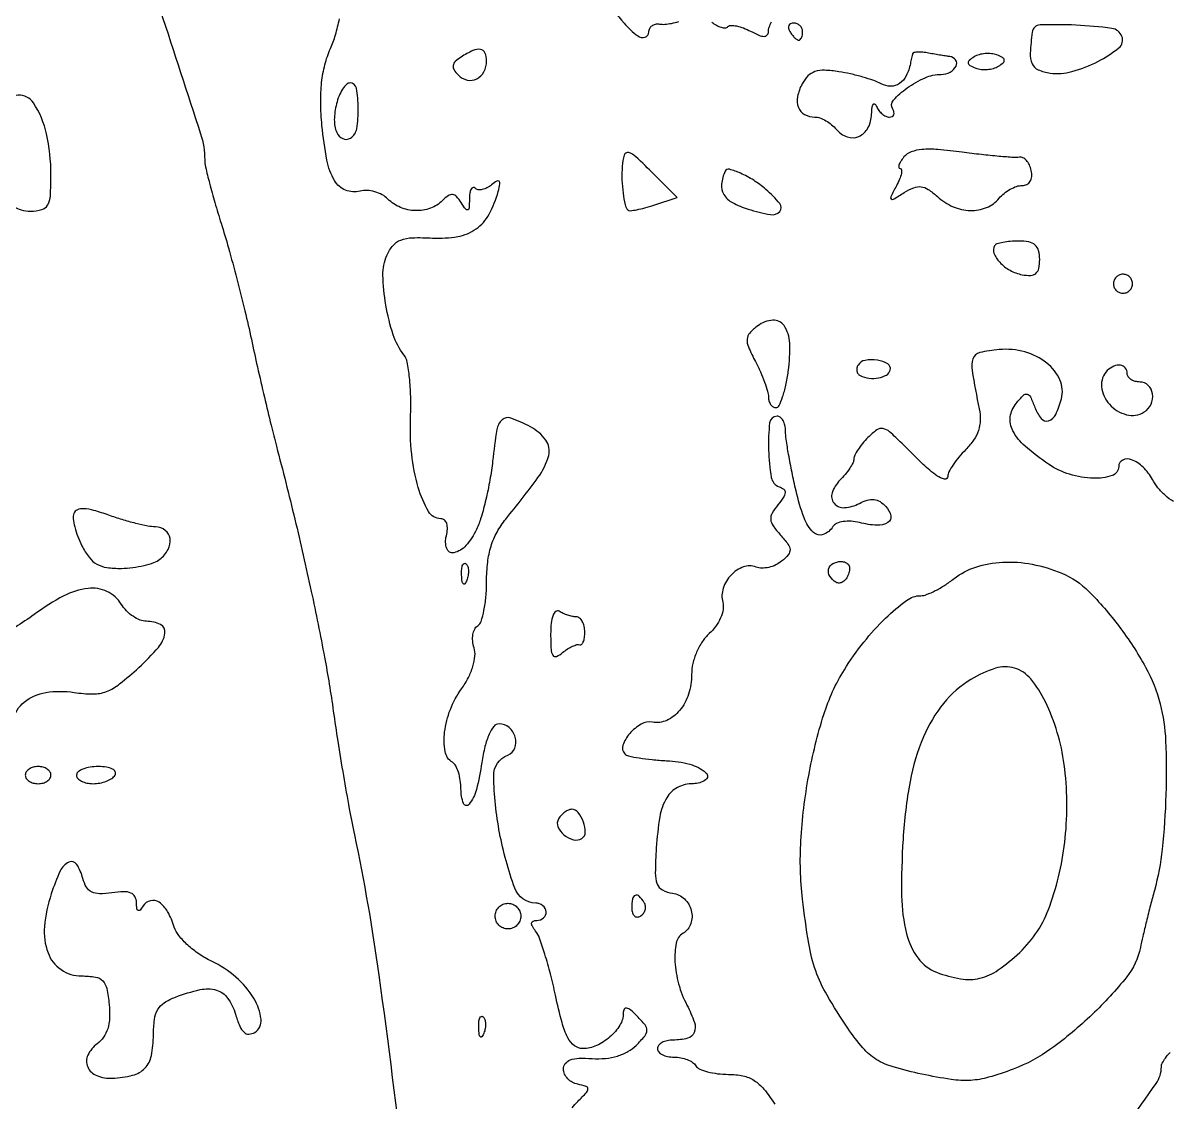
# Model space of a CAD drawing. Extents: x 0 to 5034, y 0 to 2560.
# Drawn here: x 2856.7 to 2990.8, y 1591.7 to 1718 of the extents above; entities that cross this region are included whole.
import ezdxf

# ---------------------------------------------------------------- set-up
doc = ezdxf.new("R2010")
doc.units = 0

msp = doc.modelspace()

# ---------------------------------------------------------------- linework, layer by layer
for points in [[(3026.050419, 1738.781505, -0.000156), (2967.621354, 1739.481631, -0.000216)], [(2872.819122, 1719.422993, -0.00166), (2877.523486, 1705.022498, -0.078267), (2878, 1701.996988, 0.057362), (2878.096144, 1701.161706, 0.00608), (2878.565219, 1699.256107, 0.007444), (2879.18732, 1696.994279, 0.005914), (2879.92415, 1694.570496, -0.008639), (2880.776817, 1691.709735, -0.004374), (2881.756573, 1688.080083, -0.004343), (2882.703037, 1684.314019, -0.006458), (2883.460187, 1681, 0.002663), (2884.174035, 1677.76255, 0.002046), (2884.986902, 1674.234375, 0.002068), (2885.774326, 1670.940732, 0.004917), (2886.394011, 1668.5, -0.00567), (2888.55466, 1659.935846, -0.006032), (2890.47437, 1651.498976, -0.006432), (2892.027185, 1643.791257, -0.011964), (2893.055439, 1637.5, 0.004648), (2893.580498, 1633.963174, 0.003144), (2894.241887, 1629.940625, 0.003167), (2894.93024, 1626.060599, 0.006309), (2895.533258, 1623, -0.017502), (2898.383227, 1606.608889, -0.005964), (2901.400664, 1582.638422, -0.005866)], [(2924.643484, 1720.944876, 0.011424), (2927.087912, 1717.986767, 0.054505), (2928.691715, 1716.497316, 0.239765), (2929.551184, 1716.350756, 0.328354), (2930, 1716.960503, -0.115566), (2930.096977, 1717.374473, -0.118852), (2930.367188, 1717.69736, -0.110492), (2930.77286, 1717.877209, -0.089507), (2931.25, 1717.886117, 0.060408), (2931.853493, 1717.862449, 0.026228), (2932.650616, 1717.969837, 0.025488), (2933.496135, 1718.174353, 0.030849)], [(2921.036238, 1591.074986, -0.037425), (2921.678593, 1591.821429, 0.010058), (2922.692602, 1592.87706, 0.188479), (2922.857185, 1593.298157, 0.330021), (2922.64579, 1593.583549, 0.026367), (2921.678593, 1593.823324, -0.079433), (2921.037238, 1594.056579, -0.077085), (2920.493087, 1594.47996, -0.081587), (2920.126968, 1595.02335, -0.107938), (2920, 1595.60465, -0.16429), (2920.216749, 1596.246497, -0.14343), (2920.789798, 1596.668311, -0.079905), (2921.806576, 1596.864015, -0.024486), (2923.375431, 1596.835328, 0.040333), (2924.915576, 1596.855931, 0.049282), (2926.328951, 1597.13139, 0.053868), (2927.549736, 1597.645512, 0.069906), (2928.518288, 1598.375431, 0.022842), (2929.516326, 1599.469076, 0.16588), (2929.766758, 1600.123901, 0.179648), (2929.554322, 1600.767116, 0.027732), (2928.642857, 1601.785714, 0.020287), (2927.871885, 1602.496539, 0.123167), (2927.388889, 1602.735335, 0.340742), (2927.11056, 1602.603367, 0.118359), (2927, 1602.142857, -0.138367), (2926.60481, 1600.742149, -0.075314), (2925.444091, 1599.364995, -0.072804), (2923.874263, 1598.348169, -0.107771), (2922.277705, 1598, -0.166304), (2921.290903, 1598.337554, -0.109556), (2920.517112, 1599.268692, -0.05397), (2919.833399, 1601.045715, -0.01168), (2919.062493, 1604.25, 0.009933), (2918.473894, 1606.734645, 0.012147), (2917.821531, 1609.03125, 0.010689), (2917.188901, 1610.924813, 0.080279), (2916.733772, 1611.75, -0.035207), (2916.355603, 1612.310118, -0.160866), (2916.276916, 1612.689565, -0.275956), (2916.4519, 1612.918303, -0.095099), (2916.877555, 1613, 0.178638), (2917.678064, 1613.295431, 0.23588), (2917.976669, 1614.000891, 0.213312), (2917.598344, 1614.721931, 0.163081), (2916.75, 1615.025798, -0.309324), (2914.304893, 1616.773644, -0.040992), (2912.527408, 1623.239712, -0.041079), (2911.831371, 1629.894278, -0.316608), (2913.483141, 1632.355157, 0.211441), (2914.296793, 1633.165161, 0.162924), (2914.35743, 1634.430339, 0.147944), (2913.632228, 1635.56456, 0.178914), (2912.454284, 1636, 0.231264), (2911.860351, 1635.709767, 0.060814), (2911.300255, 1634.775905, 0.044717), (2910.812339, 1633.348608, 0.022796), (2910.445885, 1631.487703, -0.025432), (2909.806053, 1628.326499, -0.104513), (2908.945257, 1626.583956, -0.589378), (2908.294103, 1626.690004, -0.086265), (2908, 1628.381966, 0.036773), (2907.926186, 1629.384237, 0.040854), (2907.70625, 1630.329138, 0.044834), (2907.384629, 1631.089929, 0.132684), (2907, 1631.5, -0.214363), (2906.140816, 1632.769745, -0.074169), (2906.085345, 1635.034567, -0.062792), (2906.757177, 1637.6767, -0.061165), (2908.067606, 1640.094943, 0.03589), (2908.868131, 1641.409388, 0.045356), (2909.401939, 1642.728118, 0.051747), (2909.635081, 1643.936629, 0.098947), (2909.526928, 1644.915157, -0.055601), (2909.371708, 1645.695937, -0.063209), (2909.403027, 1646.457638, -0.072843), (2909.606423, 1647.08659, -0.140672), (2909.959323, 1647.47486, 0.178619), (2910.363873, 1647.992141, 0.028084), (2910.694301, 1649.264673, 0.028214), (2910.923894, 1650.876556, 0.021272), (2911, 1652.664661, -0.028845), (2911.129698, 1654.910972, -0.045922), (2911.525218, 1656.793126, -0.05052), (2912.220479, 1658.438207, -0.046028), (2913.25, 1659.966534, 0.012306), (2917.017787, 1664.819417, 0.093626), (2918.267798, 1667.414641, 0.227482), (2917.931846, 1669.207924, 0.113809), (2916.143579, 1670.75, 0.031326), (2913.853397, 1671.779149, 0.280289), (2912.815295, 1671.582889, 0.171934), (2912.1976, 1670.4437, 0.011788), (2911.704399, 1666.75, -0.016557), (2911.387673, 1664.5389, -0.014205), (2910.911885, 1662.236667, -0.014435), (2910.359712, 1660.169904, -0.039285), (2909.814496, 1658.757802, -0.065681), (2908.578038, 1656.863022, -0.163863), (2907.174904, 1656.028394, -0.384689), (2906.332744, 1656.513613, -0.143317), (2906.289749, 1658, 0.049323), (2906.415182, 1658.79127, 0.092264), (2906.334398, 1659.432305, 0.136098), (2906.064732, 1659.843993, 0.182063), (2905.650492, 1660, -0.27021), (2904.20149, 1660.844746, -0.056439), (2903.003207, 1663.660028, -0.047095), (2902.232068, 1667.553497, -0.035565), (2902.099877, 1671.913571, 0.016592), (2902.117992, 1674.294407, 0.020364), (2901.970705, 1676.51288, 0.019257), (2901.703234, 1678.337857, 0.120652), (2901.318128, 1679.190631, -0.087498), (2900.071399, 1681.5293, -0.036515), (2899.211145, 1685.011106, -0.036008), (2898.870097, 1688.507392, -0.1117), (2899.331651, 1690.817233, -0.06899), (2900.055408, 1691.978179, -0.128664), (2900.951594, 1692.6175, -0.08515), (2902.304952, 1692.883166, -0.018918), (2904.672467, 1692.850288, 0.05544), (2907.628569, 1693.025048, 0.112369), (2909.769064, 1693.913971, 0.114493), (2911.288919, 1695.628137, 0.058914), (2912.358022, 1698.307151, 0.018535), (2912.560249, 1699.190955, 0.251697), (2912.464142, 1699.495936, 0.351911), (2912.195539, 1699.521698, 0.027904), (2911.579316, 1699.065827, -0.054018), (2911.047265, 1698.713587, -0.069199), (2910.493801, 1698.518626, -0.084569), (2910.004648, 1698.503081, -0.163543), (2909.657991, 1698.675343, 0.259095), (2909.40959, 1698.74633, 0.215997), (2909.188787, 1698.577028, 0.088085), (2909.035899, 1698.1086, 0.032957), (2908.984687, 1697.416667, -0.011574), (2908.952188, 1696.373226, -0.281901), (2908.794078, 1696.144004, -0.35504), (2908.554553, 1696.208977, -0.014956), (2908.026328, 1696.991641, 0.043931), (2907.49075, 1697.693851, 0.181316), (2907.023161, 1697.932945, 0.182338), (2906.515362, 1697.805025, 0.044506), (2905.841641, 1697.241641, -0.109319), (2904.42379, 1696.337588, -0.094359), (2902.677623, 1696.052766, -0.092146), (2900.913297, 1696.429271, -0.098158), (2899.446162, 1697.410981, 0.072417), (2898.770214, 1697.915113, 0.05437), (2897.909907, 1698.266338, 0.054921), (2897.0051, 1698.420944, 0.078985), (2896.197734, 1698.341458, -0.161616), (2894.486424, 1698.452305, -0.166268), (2893.204511, 1699.56459, -0.085167), (2892.312861, 1701.957496, -0.022336), (2891.731026, 1706.024541, -0.020679), (2891.580189, 1708.711366, -0.031133), (2891.69159, 1711.054029, -0.035071), (2892.069726, 1713.133503, -0.041311), (2892.72288, 1715.024541, 0.031767), (2893.304552, 1716.610011, 0.020508), (2893.783143, 1718.507209, 0.020618)], [(2937.354744, 1718.120552, 0.044435), (2937.905646, 1717.740486, 0.060793), (2938.46167, 1717.509543, 0.076456), (2938.939201, 1717.45215, 0.190349), (2939.256363, 1717.589696, -0.201749), (2939.615677, 1717.736238, -0.047766), (2940.27324, 1717.66603, -0.041712), (2941.07386, 1717.431291, -0.030715), (2941.914354, 1717.045837, 0.022308), (2942.884438, 1716.58107, 0.096188), (2943.507035, 1716.448112, 0.227842), (2943.855784, 1716.607814, 0.17509), (2944, 1717.007023, -0.083862), (2944.085363, 1717.512391, -0.034681), (2944.35883, 1718.152058, -0.033083)], [(2991.412882, 1662.013593, -0.0409), (2990.46743, 1662.721344, -0.039531), (2989.600135, 1663.620382, -0.049293), (2988.954921, 1664.584231, 0.075547), (2987.875717, 1666.027067, 0.102391), (2986.512433, 1666.908051, 0.205164), (2985.479305, 1666.871806, 0.290538), (2985, 1666.116577, -0.324041), (2984.227432, 1665.049666, -0.087586), (2982.036523, 1664.73508, -0.066822), (2979.248643, 1665.200906, -0.074925), (2976.79873, 1666.380051, -0.028501), (2974.038953, 1668.500494, -0.092556), (2972.604345, 1670.296154, -0.157099), (2972.311377, 1671.925989, -0.140649), (2973.003395, 1673.504091, -0.020097), (2973.85846, 1674.453977, -0.259144), (2974.299591, 1674.585888, -0.237139), (2974.670827, 1674.284304, -0.017143), (2975.186948, 1673.023669, 0.083009), (2975.930169, 1671.725462, 0.308319), (2976.78797, 1671.472224, 0.206295), (2977.631949, 1672.209411, 0.04758), (2978.295823, 1674.023226, 0.169939), (2978.116237, 1676.238664, 0.121356), (2976.579957, 1678.22191, 0.101108), (2974.014662, 1679.520659, 0.088042), (2971.011881, 1679.796169, 0.035181), (2968.729605, 1679.440803, 0.260892), (2967.943473, 1678.729874, 0.124693), (2967.835628, 1677.333499, 0.006422), (2968.669619, 1672.848973, -0.055589), (2968.783571, 1671.521802, -0.073616), (2968.575839, 1670.328665, -0.0705), (2968.020882, 1669.20887, -0.046163), (2967.098973, 1668.098973, 0.022674), (2966.295495, 1667.219119, 0.026315), (2965.616573, 1666.311242, 0.026743), (2965.131352, 1665.494394, 0.121223), (2965, 1664.960573, -0.473943), (2964.617777, 1664.647912, -0.105955), (2963.724847, 1665.036717, -0.034393), (2962.11939, 1666.363243, -0.007871), (2959.602782, 1668.828303, 0.016097), (2958.177439, 1670.179232, 0.140006), (2957.398508, 1670.553775, 0.202042), (2956.6808, 1670.3867, 0.039512), (2955.649732, 1669.506874, 0.023749), (2955.018249, 1668.812374, 0.027102), (2954.484609, 1668.089966, 0.027782), (2954.104666, 1667.436254, 0.118282), (2954, 1667, -0.117756), (2953.895979, 1666.564443, -0.027965), (2953.519509, 1665.914152, -0.027242), (2952.990398, 1665.196279, -0.023945), (2952.364286, 1664.507143, 0.114539), (2951.452985, 1663.044886, 0.263076), (2951.683957, 1661.812464, 0.240625), (2952.902602, 1661.299, 0.104019), (2954.642641, 1661.800857, -0.050621), (2955.569135, 1662.178379, -0.100267), (2956.35652, 1662.246192, -0.109524), (2957.062162, 1662.00281, -0.068619), (2957.740044, 1661.446362, -0.131624), (2958.318362, 1660.348141, -0.321068), (2957.982325, 1659.549757, -0.155231), (2956.695643, 1659.230705, -0.045272), (2954.655083, 1659.550433, 0.045139), (2953.673057, 1659.704569, 0.05393), (2952.73761, 1659.66499, 0.062755), (2951.98195, 1659.451467, 0.155355), (2951.550077, 1659.081027, -0.168311), (2950.416623, 1658.157439, -0.287832), (2949.264256, 1658.403397, -0.114054), (2948.162822, 1660.110963, -0.029337), (2947.227385, 1663.279281, -0.006505), (2946.757502, 1665.426642, -0.00721), (2946.360544, 1667.513234, -0.006742), (2946.071822, 1669.301264, -0.036669), (2946, 1670.279281, 0.056175), (2945.925818, 1670.937475, 0.075639), (2945.70625, 1671.494539, 0.09489), (2945.381503, 1671.868062, 0.168037), (2945, 1672, 0.383272), (2944.13753, 1671.225038, 0.034279), (2944.016421, 1668.06049, 0.033491), (2944.332082, 1664.824392, 0.277281), (2945.25, 1663.745955, -0.091328), (2945.782045, 1663.450574, -0.241379), (2945.949913, 1663.062364, -0.132813), (2945.762192, 1662.513672, -0.024101), (2945.111988, 1661.643864, 0.041417), (2944.430706, 1660.663517, 0.151796), (2944.26525, 1659.934726, 0.135034), (2944.53423, 1659.189747, 0.030166), (2945.387216, 1658.124625, -0.02262), (2946.285031, 1657.03754, -0.150215), (2946.521358, 1656.38383, -0.19258), (2946.319464, 1655.797853, -0.041465), (2945.537963, 1655.031507, -0.063323), (2944.849256, 1654.593705, -0.053736), (2944.0339, 1654.312238, -0.056124), (2943.220891, 1654.220058, -0.092053), (2942.541674, 1654.345635, 0.180125), (2941.067809, 1654.360343, 0.117332), (2939.62849, 1653.417253, 0.109908), (2938.702587, 1651.866353, 0.144764), (2938.650557, 1650.228269, -0.105709), (2938.688666, 1649.384662, -0.060789), (2938.399481, 1648.40458, -0.055145), (2937.836927, 1647.4187, -0.051677), (2937.061538, 1646.555691, 0.062185), (2936.248902, 1645.6122, 0.044978), (2935.586644, 1644.39101, 0.044574), (2935.147422, 1643.056376, 0.057273), (2935, 1641.773584, -0.077542), (2934.6411, 1639.473254, -0.095285), (2933.601805, 1637.568766, -0.11354), (2932.096902, 1636.412464, -0.153536), (2930.40508, 1636.20101, 0.1786), (2929.101584, 1635.973065, 0.082183), (2927.753676, 1634.859246, 0.093458), (2926.95147, 1633.489573, 0.289953), (2927.175823, 1632.490843, 0.142904), (2927.626371, 1632.243823, 0.013914), (2928.859925, 1632.006844, 0.016745), (2930.376487, 1631.810909, 0.012487), (2932.059242, 1631.69288, -0.053913), (2934.789518, 1631.272488, -0.112311), (2936.684632, 1630.275779, -0.494762), (2936.637796, 1629.439786, -0.150095), (2935.205778, 1629, 0.117984), (2933.362218, 1628.558837, 0.145185), (2932.083218, 1627.347776, 0.089724), (2931.283745, 1625.125584, 0.026172), (2930.868445, 1621.5, 0.010963), (2930.751592, 1618.565042, 0.090949), (2930.967684, 1617.25543, 0.191087), (2931.580455, 1616.560359, 0.082103), (2932.779729, 1616.180449, -0.154181), (2934.158696, 1615.51621, -0.141154), (2934.964874, 1614.157456, -0.148252), (2934.904753, 1612.629294, -0.172568), (2934, 1611.5, 0.208842), (2933.204367, 1610.350537, 0.062146), (2933.052572, 1608.17182, 0.054248), (2933.480004, 1605.572196, 0.05152), (2934.460118, 1603.077124, -0.034933), (2935.326152, 1601.070363, -0.181252), (2935.301196, 1599.884207, -0.240762), (2934.530167, 1599.209844, -0.061599), (2932.833333, 1599, 0.05258), (2932.131902, 1598.926034, 0.072432), (2931.538542, 1598.70625, 0.092341), (2931.139984, 1598.381633, 0.177615), (2931, 1598, 0.186414), (2931.147465, 1597.618213, 0.089706), (2931.570164, 1597.29375, 0.069539), (2932.198222, 1597.073784, 0.049547), (2932.940983, 1597, -0.046881), (2933.729296, 1596.925923, -0.046318), (2934.49335, 1596.70625, -0.050262), (2935.123976, 1596.383556, -0.111412), (2935.5, 1596, 0.152844), (2935.946673, 1595.613047, 0.037709), (2936.873838, 1595.290114, 0.035086), (2938.04213, 1595.065869, 0.028911), (2939.309017, 1594.987621, -0.05078), (2941.012219, 1594.807518, -0.090994), (2942.310061, 1594.27659, -0.077697), (2943.465194, 1593.253435, -0.029019), (2944.75, 1591.501646, -0.022402)], [(2987.48927, 1557, -0.000006), (2984.643964, 1552.779988, -0.000004), (2981.380929, 1547.940625, -0.000004), (2978.213596, 1543.243355, -0.000008)], [(2855.513014, 1636.455168, -0.154404), (2856.883177, 1638.545721, -0.132578), (2859.402308, 1639.672581, -0.077924), (2862.724477, 1639.677472, 0.036627), (2864.932014, 1639.498625, 0.0941), (2866.501161, 1639.784208, 0.076315), (2868.04467, 1640.667983, 0.018489), (2870.282367, 1642.588703, 0.027528), (2872.573945, 1644.954514, 0.138311), (2873.350369, 1646.605719, 0.328804), (2872.840733, 1647.607323, 0.116721), (2871.18153, 1648, -0.097106), (2870.439233, 1648.145535, -0.052213), (2869.613697, 1648.5875, -0.049226), (2868.835958, 1649.234962, -0.055039), (2868.232073, 1650, 0.143416), (2866.560936, 1651.488502, 0.140808), (2864.338148, 1651.854047, 0.092637), (2861.506566, 1650.97339, 0.036972), (2858.050163, 1648.805502, -0.022448), (2855.834389, 1647.324456, -0.044081)], [(2982.504976, 1584.202126, 0.002381), (2989.384629, 1593.92232, 0.15399), (2990, 1595.873026, -0.123635), (2990.107943, 1596.302893, -0.034615), (2990.479565, 1596.894002, -0.032665), (2991.007735, 1597.526495, -0.02926)]]:
    msp.add_lwpolyline(points, format="xyb")
for points in [[(2946.5, 1717, 0.029505), (2946.768994, 1716.617226, 0.035638), (2947.066025, 1716.29375, 0.038439), (2947.34829, 1716.065539, 0.151918), (2947.559017, 1716, 0.210953), (2947.727648, 1716.07446, 0.081139), (2947.870461, 1716.29375, 0.061769), (2947.967655, 1716.617151, 0.042167), (2948, 1717, 0.105053), (2947.918938, 1717.381556, 0.099167), (2947.688914, 1717.70625, 0.09642), (2947.345238, 1717.923877, 0.093332), (2946.940983, 1718, 0.108972), (2946.586039, 1717.921712, 0.182303), (2946.3746, 1717.70625, 0.161196), (2946.343488, 1717.3821, 0.082592)], [(2974.875, 1716.943313, 0.019144), (2974.644501, 1714.484225, 0.11803), (2974.870145, 1713.242774, 0.190213), (2975.578047, 1712.542344, 0.066121), (2976.98575, 1712.149556, 0.103758), (2979.520977, 1712.318951, 0.049931), (2982.568131, 1713.512319, 0.051027), (2985.018454, 1715.100304, 0.32591), (2985.382014, 1716.446871, 0.274776), (2984.197601, 1717.381517, 0.021139), (2979.99151, 1717.758907, 0.020534), (2975.802053, 1717.784678, 0.366202)], [(2908.008359, 1714.026328, 0.047299), (2907.341083, 1713.510265, 0.166155), (2907.089722, 1713.037491, 0.180521), (2907.190353, 1712.535476, 0.057656), (2907.671227, 1711.928773, 0.139911), (2908.732086, 1711.339014, 0.172886), (2909.848963, 1711.465786, 0.160782), (2910.69074, 1712.28899, 0.12), (2911, 1713.559017, 0.097147), (2910.814131, 1714.50663, 0.262938), (2910.295488, 1714.916843, 0.149261), (2909.403599, 1714.7899, 0.031526)], [(2960.875, 1714.411516, 0.012987), (2960.817401, 1714.202522, 0.004597), (2960.745502, 1713.90057, 0.004559), (2960.67257, 1713.567314, 0.005346), (2960.609687, 1713.25, -0.070187), (2960.134079, 1711.838903, -0.126473), (2959.337072, 1710.924382, -0.153709), (2958.315381, 1710.611345, -0.121458), (2957.189312, 1710.898221, 0.038756), (2956.317399, 1711.281034, 0.014351), (2955.038431, 1711.687252, 0.014122), (2953.611621, 1712.05248, 0.016538), (2952.239391, 1712.31536, 0.029706), (2950.571165, 1712.477368, 0.08948), (2949.443672, 1712.317252, 0.117452), (2948.621058, 1711.809065, 0.073176), (2947.943146, 1710.893768, 0.073173), (2947.40318, 1709.392713, 0.142316), (2947.508507, 1708.134349, 0.177913), (2948.230867, 1707.308044, 0.125725), (2949.436572, 1707, -0.086815), (2950.028061, 1706.89652, -0.043511), (2950.718985, 1706.576836, -0.041456), (2951.395782, 1706.110639, -0.048041), (2951.950668, 1705.559441, 0.136695), (2953.212964, 1704.68401, 0.188518), (2954.577667, 1704.735898, 0.170464), (2955.643577, 1705.725611, 0.112457), (2956.078947, 1707.356989, -0.021835), (2956.139969, 1708.113518, -0.114113), (2956.282867, 1708.503303, -0.456954), (2956.465429, 1708.528084, -0.116762), (2956.662281, 1708.25, 0.061896), (2956.927857, 1707.772034, 0.05974), (2957.30511, 1707.367188, 0.064692), (2957.731748, 1707.092448, 0.111184), (2958.14235, 1707, 0.11063), (2958.468691, 1707.073101, 0.183146), (2958.662301, 1707.273651, 0.15987), (2958.689079, 1707.575569, 0.081423), (2958.542287, 1707.931578, -0.331528), (2958.63307, 1708.97634, -0.055639), (2960.222439, 1710.406462, -0.052633), (2962.336297, 1711.606628, -0.103166), (2964.222506, 1712, 0.123247), (2965.273124, 1712.262965, 0.156456), (2965.965444, 1712.977101, 0.272045), (2965.91473, 1713.682789, 0.219988), (2965.25, 1714.076511, -0.012203), (2964.848937, 1714.127342, -0.003168), (2964.20625, 1714.228955, -0.003219), (2963.475, 1714.354165, -0.003281), (2962.75, 1714.488027, 0.022598), (2962.070373, 1714.586544, 0.034901), (2961.477344, 1714.603742, 0.038264), (2961.029306, 1714.550956, 0.277332)], [(2968.07547, 1714.046643, 0.03821), (2967.513544, 1713.636971, 0.255746), (2967.394825, 1713.325069, 0.237465), (2967.591277, 1713.039972, 0.033698), (2968.256838, 1712.731684, 0.065685), (2968.893614, 1712.579073, 0.046771), (2969.628091, 1712.57131, 0.047104), (2970.343999, 1712.699397, 0.070716), (2970.92453, 1712.953357, 0.03821), (2971.486456, 1713.363029, 0.255746), (2971.605175, 1713.674931, 0.237465), (2971.408723, 1713.960028, 0.033698), (2970.743162, 1714.268316, 0.065685), (2970.106386, 1714.420927, 0.046771), (2969.371909, 1714.42869, 0.047104), (2968.656001, 1714.300603, 0.070716)], [(2893.424909, 1708.556835, 0.056248), (2893.175061, 1706.696824, 0.102836), (2893.453679, 1705.198081, 0.194605), (2894.155847, 1704.478514, 0.24652), (2895.069098, 1704.542705, 0.217938), (2895.794439, 1705.630588, 0.041685), (2895.978334, 1708.059365, 0.042573), (2895.762405, 1710.378406, 0.363007), (2895.019052, 1711, 0.194215), (2894.59939, 1710.830601, 0.0564), (2894.146131, 1710.28232, 0.047574), (2893.731678, 1709.49212, 0.035532)], [(2854.606989, 1708.418213, 0.068764), (2854.162949, 1706.514014, 0.023523), (2854.035851, 1703.675502, 0.023927), (2854.18533, 1700.696499, 0.040987), (2854.630286, 1698.25, 0.066118), (2855.045414, 1697.251131, 0.100128), (2855.667883, 1696.549259, 0.098819), (2856.520764, 1696.138644, 0.063007), (2857.616631, 1696, 0.064421), (2858.928184, 1696.169687, 0.204641), (2859.611453, 1696.701109, 0.112867), (2859.929394, 1697.80151, 0.014123), (2860, 1700.300635, 0.054032), (2859.487443, 1705.029853, 0.092887), (2857.944757, 1708.666859, 0.268044), (2856.154271, 1709.555327, 0.293309)], [(2926.881517, 1701.25, 0.02448), (2926.852101, 1699.672982, 0.024147), (2926.97649, 1698.09335, 0.022055), (2927.2082, 1696.751318, 0.13926), (2927.532569, 1696.145833, 0.23154), (2927.797398, 1696.050008, 0.017606), (2928.572209, 1696.161636, 0.021369), (2929.525459, 1696.375828, 0.014499), (2930.590909, 1696.69697), (2933.306818, 1697.602273), (2930.607955, 1700.301136, 0.007842), (2928.480757, 1702.362639, 0.126849), (2927.613266, 1702.838448, 0.403562), (2927.114439, 1702.554285, 0.054613)], [(2959.862756, 1702.334631, 0.02774), (2959.483117, 1701.821808, 0.064233), (2959.27366, 1701.392048, 0.143132), (2959.262431, 1701.117541, 0.344578), (2959.412739, 1701, -0.386992), (2959.581705, 1700.846188, -0.076242), (2959.555579, 1700.399066, -0.04653), (2959.348937, 1699.739345, -0.023719), (2958.975525, 1698.954269, 0.006543), (2958.314058, 1697.678449, 0.341893), (2958.364155, 1697.422984, 0.323572), (2958.630608, 1697.398293, 0.006192), (2959.884402, 1698.159881, -0.04236), (2961.013555, 1698.738543, -0.126978), (2961.865746, 1698.855425, -0.119752), (2962.697964, 1698.547231, -0.035647), (2963.772801, 1697.705612, 0.081446), (2965.614941, 1696.516967, 0.095805), (2967.638925, 1696.065492, 0.10582), (2969.528102, 1696.413979, 0.121797), (2971, 1697.5, -0.05051), (2971.583517, 1698.073957, -0.042135), (2972.305399, 1698.559375, -0.043942), (2973.049761, 1698.89173, -0.083219), (2973.695769, 1699, 0.115375), (2974.248482, 1699.129259, 0.141766), (2974.637856, 1699.485596, 0.12061), (2974.815952, 1700.045514, 0.070918), (2974.763934, 1700.75, 0.055049), (2974.54288, 1701.405417, 0.073114), (2974.197921, 1701.930507, 0.091121), (2973.787929, 1702.249915, 0.1679), (2973.37451, 1702.3113, -0.063053), (2972.717574, 1702.272263, -0.005096), (2970.989529, 1702.405197, -0.006803), (2968.925143, 1702.613524, -0.005175), (2966.669101, 1702.895931, 0.012528), (2963.838026, 1703.208111, 0.041787), (2961.969701, 1703.210437, 0.068048), (2960.703219, 1702.929663, 0.131759)], [(2938.923489, 1700.661516, 0.085198), (2938.504216, 1699.160635, 0.163124), (2938.775359, 1697.953665, 0.133403), (2939.784293, 1696.992461, 0.049579), (2941.607251, 1696.228465, 0.028737), (2944.234633, 1695.584595, 0.260241), (2945.313872, 1695.94983, 0.374023), (2945.332011, 1696.881866, 0.040626), (2943.698773, 1698.540856, 0.035665), (2942.272936, 1699.604032, 0.037889), (2940.738117, 1700.429936, 0.038696), (2939.427683, 1700.894333, 0.362658)], [(2970.470492, 1691.952254, 0.238871), (2970.395232, 1691.06499, 0.094271), (2971.077898, 1690.005358, 0.076107), (2972.284365, 1689.07178, 0.079264), (2973.698495, 1688.558065, 0.054277), (2974.695683, 1688.476306, 0.173248), (2975.309037, 1688.714015, 0.166654), (2975.64729, 1689.294377, 0.049397), (2975.75, 1690.33149, 0.062868), (2975.618392, 1691.37405, 0.150946), (2975.215186, 1692.030559, 0.134869), (2974.476468, 1692.389474, 0.046071), (2973.279508, 1692.5, 0.020612), (2972.308687, 1692.459962, 0.027543), (2971.435282, 1692.3391, 0.027109), (2970.745569, 1692.165348, 0.180997)], [(2984.552786, 1688.08541, 0.099038), (2984.401684, 1687.679226, 0.097945), (2984.417584, 1687.244476, 0.097945), (2984.597789, 1686.848514, 0.099038), (2984.91459, 1686.552786, 0.099038), (2985.320774, 1686.401684, 0.097945), (2985.755524, 1686.417584, 0.097945), (2986.151486, 1686.597789, 0.099038), (2986.447214, 1686.91459, 0.099038), (2986.598316, 1687.320774, 0.097945), (2986.582416, 1687.755524, 0.097945), (2986.402211, 1688.151486, 0.099038), (2986.08541, 1688.447214, 0.099038), (2985.679226, 1688.598316, 0.097945), (2985.244476, 1688.582416, 0.097945), (2984.848514, 1688.402211, 0.099038)], [(2942.740428, 1682.57164, 0.046045), (2941.802216, 1681.731041, 0.173489), (2941.496204, 1681.016506, 0.119096), (2941.657946, 1680.107023, 0.016911), (2942.484267, 1678.382758, -0.015861), (2943.060208, 1677.1874, -0.016767), (2943.547861, 1675.979623, -0.016615), (2943.897233, 1674.914623, -0.069821), (2943.993839, 1674.25, 0.067664), (2944.061196, 1673.772202, 0.084017), (2944.253262, 1673.367188, 0.099113), (2944.53671, 1673.09629, 0.142243), (2944.868331, 1673, 0.289294), (2945.239062, 1673.234092, 0.029055), (2945.651607, 1674.248437, 0.02937), (2946.03076, 1675.621293, 0.018849), (2946.315446, 1677.25, 0.04219), (2946.484, 1680.550649, 0.140472), (2945.823208, 1682.596435, 0.270745), (2944.506387, 1683.233251, 0.140968)], [(2954.487659, 1677.980032, 0.086456), (2954.347192, 1677.629461, 0.102024), (2954.345313, 1677.272696, 0.11056), (2954.481778, 1676.965717, 0.11748), (2954.733688, 1676.754232, 0.085984), (2955.764165, 1676.443417, 0.076224), (2956.8851, 1676.477903, 0.087776), (2957.803236, 1676.82141, 0.194412), (2958.25, 1677.404671, 0.34024), (2957.96037, 1678.116771, 0.094491), (2956.74709, 1678.546191, 0.079865), (2955.313066, 1678.535234, 0.215807)], [(2983.666667, 1677.333333, 0.224339), (2982.997064, 1675.464367, 0.15932), (2983.905128, 1673.393964, 0.14947), (2985.916854, 1672.17507, 0.20312), (2987.991051, 1672.494469, 0.148912), (2988.785281, 1673.397156, 0.142221), (2988.959929, 1674.606936, 0.163911), (2988.460785, 1675.604078, 0.197966), (2987.5, 1676, -0.064853), (2986.926543, 1676.074694, -0.082425), (2986.440625, 1676.29375, -0.098894), (2986.115568, 1676.618646, -0.148195), (2986, 1677, 0.170486), (2985.774259, 1677.642811, 0.190622), (2985.206699, 1677.966737, 0.141915), (2984.425498, 1677.856608, 0.091101)], [(2862.67673, 1660.618574, 0.117666), (2862.609163, 1660.01242, 0.030518), (2862.790335, 1659.040342, 0.029309), (2863.139782, 1657.92601, 0.026215), (2863.628428, 1656.816634, 0.046769), (2864.463349, 1655.48724, 0.100402), (2865.372299, 1654.695789, 0.095221), (2866.550482, 1654.29696, 0.039141), (2868.241223, 1654.198292, 0.026495), (2869.580507, 1654.29614, 0.026035), (2870.909922, 1654.53526, 0.026963), (2872.049789, 1654.867896, 0.083287), (2872.75, 1655.254104, 0.102286), (2873.713374, 1656.405545, 0.157282), (2873.945151, 1657.673273, 0.19809), (2873.389045, 1658.639391, 0.159408), (2872.25, 1659.043893, -0.043163), (2871.334528, 1659.146253, -0.011989), (2869.92411, 1659.464017, -0.012009), (2868.338466, 1659.902158, -0.012326), (2866.789525, 1660.412467, 0.01637), (2865.02287, 1660.978707, 0.056902), (2863.841724, 1661.173871, 0.108814), (2863.089354, 1661.047274, 0.21368)], [(2908.683114, 1652.8125, -0.054073), (2908.461564, 1652.395823, -0.470617), (2908.279315, 1652.37858, -0.168741), (2908.137993, 1652.670344, -0.018894), (2908.078947, 1653.416667, -0.028489), (2908.089945, 1654.112848, -0.077125), (2908.200665, 1654.592839, -0.208169), (2908.385309, 1654.77538, -0.296942), (2908.604167, 1654.729167, -0.126455), (2908.797407, 1654.402231, -0.060344), (2908.876576, 1653.916927, -0.05415), (2908.839148, 1653.359369, -0.051402)], [(2978.345694, 1653.62892, -0.098497), (2981.477548, 1651.522254, -0.034298), (2985.053383, 1647.393262, -0.034636), (2988.153505, 1642.619029, -0.06421), (2989.857943, 1638.332112, -0.052143), (2990.492038, 1634.019711, -0.018192), (2990.526098, 1627.737901, -0.018524), (2990.090071, 1621.335951, -0.040322), (2989.181827, 1616.5, 0.003629), (2988.723973, 1614.771866, 0.002821), (2988.250234, 1612.885824, 0.002852), (2987.828487, 1611.12232, 0.006902), (2987.542338, 1609.813443, -0.119287), (2985.937874, 1606.395447, -0.033023), (2981.90142, 1601.995668, -0.03412), (2977.073515, 1597.976789, -0.066059), (2972.659217, 1595.599158, -0.020843), (2969.775602, 1594.64209, -0.055974), (2967.646869, 1594.283365, -0.051029), (2965.381411, 1594.389587, -0.015073), (2961.958615, 1595.008783, -0.018698), (2958.615163, 1595.850063, -0.067851), (2956.617646, 1596.740636, -0.076735), (2955.060529, 1598.07376, -0.028307), (2953.299397, 1600.376161, -0.016405), (2950.854455, 1604.245141, -0.048262), (2949.530758, 1607.098847, -0.043874), (2948.712987, 1610.299207, -0.011785), (2947.985863, 1615.5, -0.043567), (2947.793353, 1622.310016, -0.03044), (2948.711021, 1629.941125, -0.030912), (2950.477627, 1637.087513, -0.063047), (2952.883501, 1642.33235, -0.029086), (2955.157397, 1645.557152, -0.032268), (2957.718279, 1648.379715, -0.032704), (2960.147916, 1650.443126, -0.161042), (2961.832052, 1651, 0.093567), (2962.519457, 1651.129773, 0.025301), (2963.534133, 1651.5875, 0.024688), (2964.654423, 1652.234497, 0.023359), (2965.727129, 1653, -0.089133), (2968.260186, 1654.346945, -0.065375), (2971.397421, 1654.919002, -0.05972), (2974.859237, 1654.67802, -0.051791)], [(2953.36383, 1653.505744, -0.064087), (2953.077963, 1652.975437, -0.094924), (2952.695897, 1652.612949, -0.122111), (2952.281217, 1652.472387, -0.160704), (2951.895215, 1652.564761, -0.117169), (2951.179081, 1653.282977, -0.198008), (2951.045923, 1654.109611, -0.21), (2951.531694, 1654.754977, -0.128597), (2952.468615, 1655, -0.094172), (2953.02676, 1654.893936, -0.165347), (2953.381367, 1654.593244, -0.151817), (2953.497106, 1654.117056, -0.076022)], [(2918.5, 1646.489545, 0.012654), (2918.544972, 1644.712856, 0.132473), (2918.76798, 1644.026198, 0.363322), (2919.186278, 1643.898465, 0.073157), (2919.903695, 1644.335037, -0.029195), (2920.484838, 1644.762642, -0.036747), (2921.070219, 1645.084355, -0.040017), (2921.581939, 1645.270606, -0.168073), (2921.903695, 1645.25, 0.302969), (2922.130518, 1645.293945, 0.10354), (2922.324835, 1645.5875, 0.062031), (2922.457288, 1646.096705, 0.032655), (2922.5, 1646.75, 0.055116), (2922.425857, 1647.420558, 0.073924), (2922.20625, 1647.990436, 0.092634), (2921.88161, 1648.37575, 0.169239), (2921.5, 1648.515313, -0.04886), (2921.044853, 1648.566943, -0.026424), (2920.5, 1648.713891, -0.026067), (2919.955975, 1648.923892, -0.037074), (2919.5, 1649.169821, 0.31543), (2919.103796, 1649.153028, 0.140981), (2918.777173, 1648.71178, 0.064605), (2918.564786, 1647.796747, 0.024765)], [(2967.70419, 1641.196896, 0.086707), (2964.504277, 1638.398895, 0.069314), (2962.141966, 1634.466166, 0.055539), (2960.572488, 1629.23633, 0.029578), (2959.752955, 1622.521428, 0.018767), (2959.588155, 1615.871634, 0.058677), (2960.167113, 1611.442219, 0.096588), (2961.510592, 1608.586774, 0.144781), (2963.687818, 1606.928592, 0.048396), (2966.49765, 1606.161212, 0.101401), (2968.751902, 1606.233877, 0.094123), (2970.902693, 1607.199598, 0.037681), (2973.412229, 1609.25, 0.117621), (2976.9394, 1614.677835, 0.060106), (2978.739042, 1622.649946, 0.058021), (2978.619085, 1631.242143, 0.081243), (2976.413015, 1638.581174, 0.05761), (2974.699111, 1641.259672, 0.14978), (2972.815825, 1642.518263, 0.151324), (2970.564047, 1642.498923, 0.059207)], [(2857, 1630, 0.148195), (2857.115568, 1629.618646, 0.098894), (2857.440625, 1629.29375, 0.082425), (2857.926543, 1629.074694, 0.064853), (2858.5, 1629, 0.064853), (2859.073457, 1629.074694, 0.082425), (2859.559375, 1629.29375, 0.098894), (2859.884432, 1629.618646, 0.148195), (2860, 1630, 0.148195), (2859.884432, 1630.381354, 0.098894), (2859.559375, 1630.70625, 0.082425), (2859.073457, 1630.925306, 0.064853), (2858.5, 1631, 0.064853), (2857.926543, 1630.925306, 0.082425), (2857.440625, 1630.70625, 0.098894), (2857.115568, 1630.381354, 0.148195)], [(2863, 1630, 0.186414), (2863.147465, 1629.618213, 0.089706), (2863.570164, 1629.29375, 0.069539), (2864.198222, 1629.073784, 0.049547), (2864.940983, 1629, 0.046881), (2865.729296, 1629.074077, 0.046318), (2866.49335, 1629.29375, 0.050262), (2867.123976, 1629.616444, 0.111412), (2867.5, 1630, 0.253782), (2867.521766, 1630.384801, 0.1651), (2867.205217, 1630.712684, 0.083483), (2866.520664, 1630.931329, 0.035659), (2865.559017, 1631, 0.037227), (2864.579009, 1630.926934, 0.055981), (2863.751711, 1630.70625, 0.073461), (2863.186221, 1630.383082, 0.230178)], [(2919.430902, 1624.888197, 0.238621), (2919.352292, 1623.966627, 0.122857), (2920.04994, 1623.005503, 0.114471), (2921.159267, 1622.441329, 0.201697), (2922.15858, 1622.598008, 0.261551), (2922.547006, 1623.299679, 0.083886), (2922.333933, 1624.515848, 0.081225), (2921.724222, 1625.624228, 0.230399), (2920.952028, 1626, 0.107169), (2920.582804, 1625.919942, 0.051076), (2920.161175, 1625.673408, 0.047334), (2919.755568, 1625.313504, 0.049254)], [(2860.038172, 1616.115662, 0.057374), (2859.246201, 1612.290375, 0.111239), (2859.655138, 1609.211303, 0.155176), (2861.186217, 1607.244645, 0.151492), (2863.587518, 1606.5, -0.038207), (2865.211367, 1606.375735, -0.163637), (2866.062005, 1605.935958, -0.142667), (2866.539168, 1605.032304, -0.026721), (2866.819966, 1603.161403, -0.03509), (2866.85983, 1601.592088, -0.063294), (2866.641039, 1600.326413, -0.076678), (2866.157497, 1599.327064, -0.084127), (2865.407486, 1598.556011, 0.124537), (2864.319658, 1597.242326, 0.218413), (2864.300614, 1595.858098, 0.196894), (2865.363437, 1594.83641, 0.105539), (2867.187745, 1594.529727, 0.050241), (2869.561911, 1594.874342, 0.142288), (2870.994495, 1595.708378, 0.141614), (2871.761321, 1597.182972, 0.049586), (2872, 1599.583768, -0.031743), (2872.115645, 1601.403511, -0.099541), (2872.505382, 1602.55882, -0.117644), (2873.26779, 1603.364201, -0.053869), (2874.5651, 1604.024751, -0.035193), (2877.455375, 1604.896582, -0.125605), (2879.371057, 1604.84428, -0.171384), (2880.683828, 1603.913669, -0.080887), (2881.60534, 1602.02165, 0.026213), (2882.099168, 1600.644164, 0.105342), (2882.606181, 1599.913382, 0.197899), (2883.182393, 1599.694132, 0.134361), (2883.862714, 1599.900328, 0.290146), (2884.597705, 1601.443074, 0.106721), (2883.773938, 1603.826126, 0.0762), (2881.65172, 1606.358211, 0.070381), (2878.813761, 1608.219977, -0.038859), (2877.360299, 1609.04783, -0.036463), (2876.019176, 1610.106671, -0.038598), (2874.971375, 1611.225948, -0.093449), (2874.44151, 1612.221947, 0.052404), (2873.663951, 1614.024402, 0.116238), (2872.657305, 1615.119319, 0.209467), (2871.649222, 1615.305861, 0.196094), (2870.791706, 1614.697214, -0.032229), (2870.433158, 1614.206177, -0.345434), (2870.207515, 1614.157975, -0.259174), (2870.054287, 1614.377742, -0.022996), (2870.015313, 1615.076807, 0.119917), (2869.835988, 1615.783798, 0.177058), (2869.365127, 1616.207912, 0.104515), (2868.515253, 1616.3577, 0.027985), (2867.140904, 1616.233988, -0.033779), (2865.674997, 1616.119125, -0.117345), (2864.754309, 1616.327869, -0.148909), (2864.150805, 1616.892603, -0.066887), (2863.734524, 1617.907181, 0.07806), (2863.010129, 1619.566683, 0.38061), (2862.103928, 1619.823395, 0.173899), (2861.089253, 1618.787669, 0.028008)], [(2928, 1614.440983, 0.067432), (2928.074611, 1613.890269, 0.140899), (2928.298542, 1613.524436, 0.190788), (2928.63036, 1613.397824, 0.136093), (2929.016312, 1613.510081, 0.090427), (2929.360589, 1613.820631, 0.095498), (2929.565079, 1614.22714, 0.099685), (2929.598899, 1614.665803, 0.108373), (2929.457295, 1615.069098, 0.050477), (2928.86686, 1615.838655, 0.315493), (2928.407182, 1615.933879, 0.25701), (2928.085158, 1615.519563, 0.039415)], [(2915, 1613.5, -0.099038), (2914.885486, 1612.927543, -0.097945), (2914.559375, 1612.440625, -0.097945), (2914.072457, 1612.114514, -0.099038), (2913.5, 1612, -0.099038), (2912.927543, 1612.114514, -0.097945), (2912.440625, 1612.440625, -0.097945), (2912.114514, 1612.927543, -0.099038), (2912, 1613.5, -0.099038), (2912.114514, 1614.072457, -0.097945), (2912.440625, 1614.559375, -0.097945), (2912.927543, 1614.885486, -0.099038), (2913.5, 1615, -0.099038), (2914.072457, 1614.885486, -0.097945), (2914.559375, 1614.559375, -0.097945), (2914.885486, 1614.072457, -0.099038)], [(2910.683114, 1599.8125, -0.054073), (2910.461564, 1599.395823, -0.470617), (2910.279315, 1599.37858, -0.168741), (2910.137993, 1599.670344, -0.018894), (2910.078947, 1600.416667, -0.028489), (2910.089945, 1601.112848, -0.077125), (2910.200665, 1601.592839, -0.208169), (2910.385309, 1601.77538, -0.296942), (2910.604167, 1601.729167, -0.126455), (2910.797407, 1601.402231, -0.060344), (2910.876576, 1600.916927, -0.05415), (2910.839148, 1600.359369, -0.051402)]]:
    msp.add_lwpolyline(points, format="xyb", close=True)

doc.saveas('drawing.dxf')
